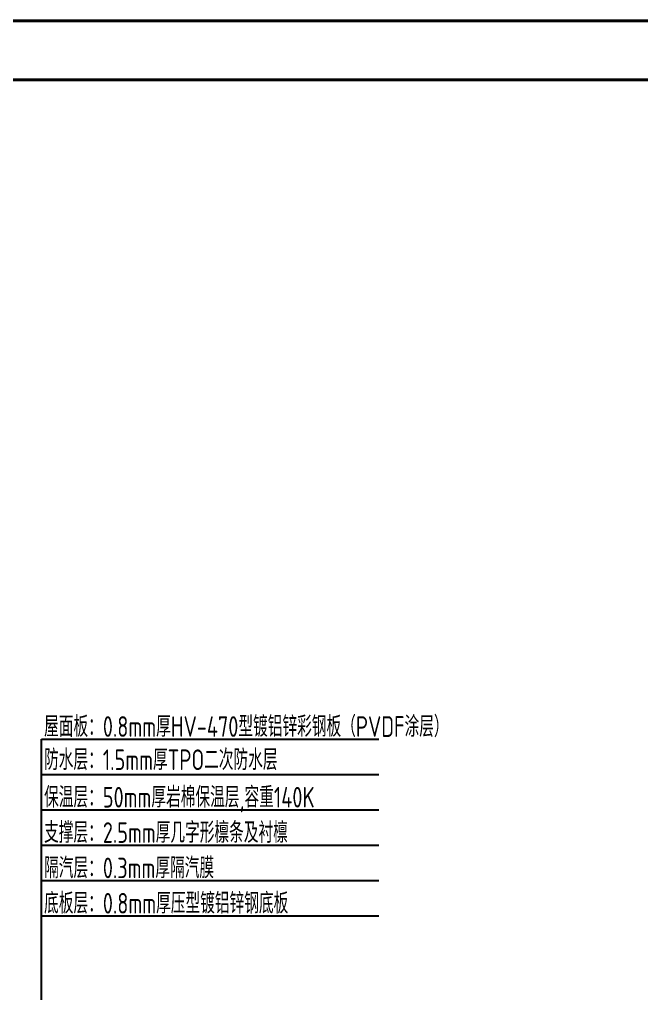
# Model space of a CAD drawing. Extents: x -599358 to 2865263, y -1062760 to 486533.
# Drawn here: x 135464 to 135992, y -727227 to -726400 of the extents above; entities that cross this region are included whole.
import ezdxf
from ezdxf.enums import TextEntityAlignment as Align

# ---------------------------------------------------------------- set-up
doc = ezdxf.new("R2010")
doc.units = 0
for name, color, linetype in [('0-cxFrame', 155, 'Continuous'), ('DIM', 173, 'Continuous'), ('WZ', 2, 'Continuous')]:
    doc.layers.add(name, color=color, linetype=linetype)
doc.layers.add('0-cxText', color=131, linetype='Continuous', lineweight=25)
doc.styles.add('cx_tuming', font='simhei.ttf')
doc.styles.add('cx_tuqian1', font='宋体.shx')
doc.styles.add('jhz', font='TSSDENG.SHX', dxfattribs={"width": 0.75, "bigfont": 'TSSDCHN.SHX'})
doc.styles.add('黑体', font='simhei.ttf')

# ---------------------------------------------------------------- blocks, each defined once
blk = doc.blocks.new('TK22.A2 L(Dragon)')
at = {"layer": '0-cxFrame', "color": 7, "const_width": 0.5}
blk.add_lwpolyline([(0, 0), (-594, 0), (-594, 420), (0, 420)], close=True, dxfattribs=at)
at = {"layer": '0-cxFrame', "const_width": 0.5}
blk.add_lwpolyline([(-80, 10), (-574, 10), (-574, 410), (-80, 410)], close=True, dxfattribs=at)
at = {"style": '黑体', "flags": 4}
blk.add_attdef('图幅', text='', height=3.3, dxfattribs=at).set_placement((-40, 3), align=Align.RIGHT)
at = {"layer": '0-cxText', "flags": 4}
for tag, height, style, p in [('建设单位', 3.5, 'cx_tuming', (-45, 240)), ('项目名称', 3.5, 'cx_tuming', (-45, 210)), ('子项名称', 3.5, 'cx_tuming', (-45, 180)), ('工程编号', 3.3, 'cx_tuqian1', (-35, 165)), ('图名1', 3.5, 'cx_tuming', (-45, 87)), ('图名2', 3.5, 'cx_tuming', (-45, 79)), ('图名3', 3.5, 'cx_tuming', (-45, 71)), ('出图日期', 3.3, 'cx_tuqian1', (-39, 60)), ('专业', 3.3, 'cx_tuqian1', (-55, 52)), ('图号', 3.3, 'cx_tuqian1', (-55, 44)), ('版次', 3.3, 'cx_tuqian1', (-20, 44))]:
    blk.add_attdef(tag, text='', height=height, dxfattribs=dict(at, style=style)).set_placement(p, align=Align.MIDDLE)
at = {"layer": 'Defpoints', "color": 6, "flags": 4}
for tag, height, style, p in [('tufu', 3.3, '黑体', (-12, 12)), ('dwfname', 4, 'cx_tuqian1', (-80, 3))]:
    blk.add_attdef(tag, text='', height=height, dxfattribs=dict(at, style=style)).set_placement(p, align=Align.RIGHT)

msp = doc.modelspace()

# ---------------------------------------------------------------- linework, layer by layer
at = {"layer": 'DIM', "ltscale": 10}
for p, q in [((135482.38, -727450.09), (135482.38, -727011.23)), ((135482.38, -727011.23), (135768.71, -727011.23)), ((135482.38, -727041.23), (135768.71, -727041.23)), ((135482.38, -727071.23), (135768.71, -727071.23)), ((135482.38, -727101.23), (135768.71, -727101.23)), ((135482.38, -727131.23), (135768.71, -727131.23)), ((135482.38, -727161.23), (135768.71, -727161.23))]:
    msp.add_line(p, q, dxfattribs=at)

# ---------------------------------------------------------------- block references
at = {"layer": '0-cxFrame', "xscale": 5, "yscale": 5, "zscale": 5}
msp.add_blockref('TK22.A2 L(Dragon)', (136544.36, -728501.71), dxfattribs=at)

# ---------------------------------------------------------------- texts
at = {"layer": 'WZ', "style": 'jhz', "width": 0.75}
for s, p in [('屋面板：0.8mm厚HV-470型镀铝锌彩钢板（PVDF涂层）', (135484.54, -727009.38)), ('防水层：1.5mm厚TPO二次防水层', (135484.54, -727037.59)), ('保温层：50mm厚岩棉保温层,容重140K', (135484.54, -727069.38)), ('支撑层：2.5mm厚几字形檩条及衬檩', (135484.54, -727099.38)), ('隔汽层：0.3mm厚隔汽膜', (135484.54, -727129.38)), ('底板层：0.8mm厚压型镀铝锌钢底板', (135484.54, -727159.38))]:
    msp.add_text(s, height=17.5, dxfattribs=at).set_placement(p)

doc.saveas('drawing.dxf')
